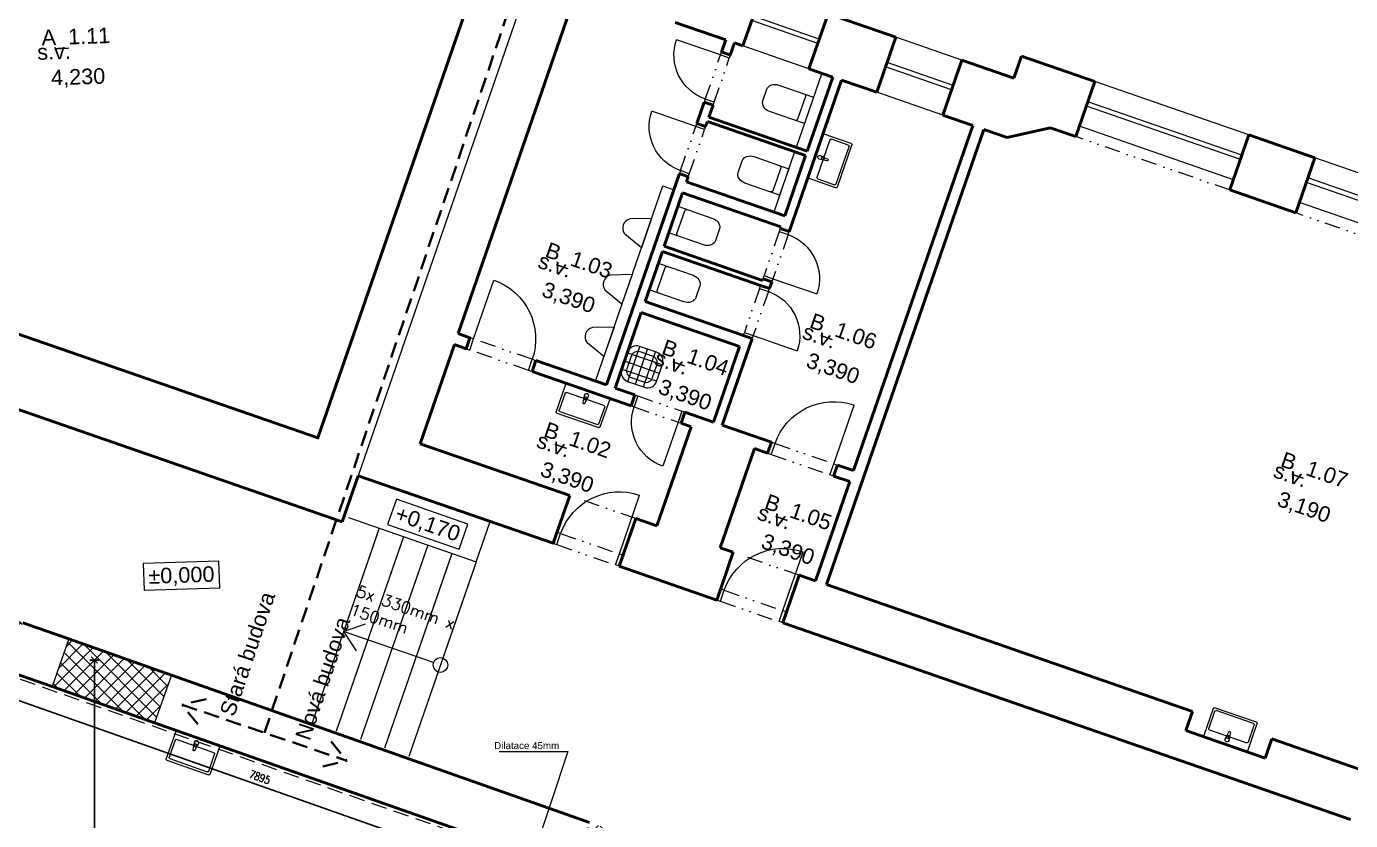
# Model space of a CAD drawing. Header units: millimetres. Extents: x 89194 to 559352, y -753138 to -204019.
# Drawn here: x 345496 to 362553, y -409687 to -399467 of the extents above; entities that cross this region are included whole.
import ezdxf

# ---------------------------------------------------------------- set-up
doc = ezdxf.new("R2010")
doc.units = ezdxf.units.MM
doc.header["$LTSCALE"] = 400
doc.header["$PDMODE"] = 3
for name, pattern in [('DASHED', [0.75, 0.5, -0.25]), ('DIVIDE', [1.25, 0.5, -0.25, 0, -0.25, 0, -0.25]), ('ČÁRKOVANÁ', [0.75, 0.5, -0.25])]:
    doc.linetypes.add(name, pattern=pattern)
for name, color, linetype, lineweight in [('RG_dveře', 3, 'Continuous', 9), ('RG_koty', 7, 'Continuous', 9), ('RG_okna', 3, 'Continuous', 9), ('RG_pohled', 200, 'Continuous', 9), ('RG_popisy', 11, 'Continuous', 9), ('RG_rozhraní mater', 51, 'Continuous', 9), ('RG_schodiště', 94, 'Continuous', 9), ('RG_zařízováky', 4, 'Continuous', 9), ('RG_zdivo nové', 1, 'Continuous', 50), ('RG_zdivo stávající', 30, 'Continuous', 50), ('RG_čerch 2', 6, 'DIVIDE', 9), ('RG_čárkovaně', 40, 'DASHED', 9), ('RG_šrafy', 253, 'Continuous', 9)]:
    doc.layers.add(name, color=color, linetype=linetype, lineweight=lineweight)
doc.styles.add('Arial 100', font='Arial.ttf', dxfattribs={"height": 100})
doc.styles.add('Arial 250', font='Arial Bold.ttf', dxfattribs={"height": 250})
doc.styles.add('Koty', font='romans.shx', dxfattribs={"width": 0.8})
doc.styles.get("Standard").update_dxf_attribs({"font": 'romans.shx', "height": 100})
doc.dimstyles.new('RG_50_vnitřní', dxfattribs={"dimscale": 50, "dimtxt": 2, "dimasz": 1.6, "dimexe": 1.15, "dimexo": 0, "dimgap": 1, "dimtad": 1, "dimdec": 0, "dimrnd": 5, "dimzin": 0, "dimdsep": 46, "dimtxsty": 'Koty', "dimblk1": 'OBLIQUE', "dimblk2": 'OBLIQUE', "dimsah": 1, "dimcen": 0.09, "dimclrd": 256, "dimclre": 256, "dimclrt": 2, "dimazin": 0, "dimtfac": 1, "dimtdec": 0, "dimtmove": 2, "dimatfit": 3, "dimfxl": 1.15, "dimfxlon": 1, "dimtolj": 1, "dimtzin": 0, "dimarcsym": 0})

# ---------------------------------------------------------------- blocks, each defined once
blk = doc.blocks.new('*U63')
blk.add_line((-200, -173), (-200, 627))
for points in [[(-250, -323), (-200, -323), (-200, -173), (-250, -173)], [(650, -323), (600, -323), (600, -173), (650, -173)]]:
    blk.add_lwpolyline(points)
blk.add_arc((-200, -173), 800, 0, 90)
at = {"layer": 'RG_zdivo stávající'}
for p, q in [((-250, -323), (-250, -173)), ((650, -323), (650, -173))]:
    blk.add_line(p, q, dxfattribs=at)
at = {"layer": 'RG_čerch 2'}
for p, q in [((600, -173), (-200, -173)), ((600, -323), (-200, -323))]:
    blk.add_line(p, q, dxfattribs=at)
blk = doc.blocks.new('*U62')
blk.add_line((-200, -173), (-200, 427))
for points in [[(-241, -293), (-200, -293), (-200, -173), (-241, -173)], [(441, -293), (400, -293), (400, -173), (441, -173)]]:
    blk.add_lwpolyline(points)
blk.add_arc((-200, -173), 600, 0, 90)
at = {"layer": 'RG_zdivo stávající'}
for p, q in [((-241, -293), (-241, -173)), ((441, -293), (441, -173))]:
    blk.add_line(p, q, dxfattribs=at)
at = {"layer": 'RG_čerch 2'}
for p, q in [((400, -173), (-200, -173)), ((400, -293), (-200, -293))]:
    blk.add_line(p, q, dxfattribs=at)
blk = doc.blocks.new('*U64')
blk.add_line((-200, -323), (-200, -923))
for points in [[(-241, -173), (-200, -173), (-200, -323), (-241, -323)], [(441, -173), (400, -173), (400, -323), (441, -323)]]:
    blk.add_lwpolyline(points)
blk.add_arc((-200, -323), 600, 270, 0)
at = {"layer": 'RG_zdivo stávající'}
for p, q in [((-241, -173), (-241, -323)), ((441, -173), (441, -323))]:
    blk.add_line(p, q, dxfattribs=at)
at = {"layer": 'RG_čerch 2'}
for p, q in [((400, -173), (-200, -173)), ((400, -323), (-200, -323))]:
    blk.add_line(p, q, dxfattribs=at)
blk = doc.blocks.new('umyv_16')
at = {"layer": 'RG_zařízováky', "linetype": 'Continuous', "lineweight": 20}
for p, q in [((303632, -112272), (303632, -112842)), ((304017, -112257), (303647, -112257)), ((303742, -112302), (303742, -112812)), ((303987, -112287), (303757, -112287)), ((304002, -112812), (304002, -112302)), ((304032, -112842), (304032, -112272)), ((303692, -112532), (303734, -112536)), ((303732, -112544), (303717, -112544)), ((303717, -112544), (303717, -112571)), ((303717, -112571), (303732, -112571)), ((303743, -112540), (303796, -112546)), ((303796, -112568), (303743, -112575)), ((303734, -112578), (303692, -112582)), ((303647, -112857), (304017, -112857)), ((303757, -112827), (303987, -112827))]:
    blk.add_line(p, q, dxfattribs=at)
at = {"layer": 'RG_zařízováky', "linetype": 'Continuous', "lineweight": 20, "extrusion": (0, 0, -1)}
for centre, major_axis, start_param, end_param in [((303647, -112272), (10.6, 10.6), 3.926991, 5.497787), ((303757, -112302), (10.6, 10.6), 3.926991, 5.497787), ((303987, -112302), (-10.6, 10.6), 0.785398, 2.356194), ((304017, -112272), (-10.6, 10.6), 0.785398, 2.356194), ((303692, -112557), (17.7, 17.7), 2.356194, 5.497787), ((303732, -112557), (-9.62, 9.62), 0.785398, 3.926991), ((303732, -112557), (-14.9, 14.9), 0.875625, 1.35736), ((303732, -112557), (-14.9, 14.9), 3.355029, 3.836764), ((303732, -112557), (-14.9, 14.9), 1.35736, 3.355029), ((303795, -112557), (-7.91, 7.91), 0.909996, 3.802393), ((303647, -112842), (-10.6, 10.6), 3.926991, 5.497787), ((303757, -112812), (-10.6, 10.6), 3.926991, 5.497787), ((303987, -112812), (10.6, 10.6), 0.785398, 2.356194), ((304017, -112842), (10.6, 10.6), 0.785398, 2.356194)]:
    blk.add_ellipse(centre, major_axis=major_axis, ratio=1, start_param=start_param, end_param=end_param, dxfattribs=at)
blk = doc.blocks.new('*U61')
blk.add_line((600, -173), (600, 627))
for points in [[(-250, -323), (-200, -323), (-200, -173), (-250, -173)], [(650, -323), (600, -323), (600, -173), (650, -173)]]:
    blk.add_lwpolyline(points)
blk.add_arc((600, -173), 800, 90, 180)
at = {"layer": 'RG_zdivo stávající'}
for p, q in [((-250, -323), (-250, -173)), ((650, -323), (650, -173))]:
    blk.add_line(p, q, dxfattribs=at)
at = {"layer": 'RG_čerch 2'}
for p, q in [((-200, -173), (600, -173)), ((-200, -323), (600, -323))]:
    blk.add_line(p, q, dxfattribs=at)
blk = doc.blocks.new('pis')
at = {"layer": 'RG_zařízováky'}
for p, q in [((142776, -3872), (142776, -3470)), ((142776, -3470), (143038, -3567)), ((142776, -3872), (143038, -3776))]:
    blk.add_line(p, q, dxfattribs=at)
blk.add_arc((142973, -3671), 122, 301.5901, 58.4099, dxfattribs=at)
blk = doc.blocks.new('vylevka')
at = {"layer": 'RG_zařízováky'}
for p, q in [((142143, -3268), (142143, -3745)), ((142253, -3268), (142253, -3745)), ((142357, -3268), (142357, -3745))]:
    blk.add_line(p, q, dxfattribs=at)
for points in [[(142360, -3268), (142128, -3268, 0.414214), (142006, -3391), (142006, -3622, 0.414214), (142128, -3745), (142360, -3745, 0.414214), (142483, -3622), (142483, -3391, 0.414214)], [(142330, -3330), (142160, -3330, 0.414214), (142070, -3420), (142070, -3590, 0.414214), (142160, -3680), (142330, -3680, 0.414214), (142420, -3590), (142420, -3420, 0.414214)]]:
    blk.add_lwpolyline(points, format="xyb", close=True, dxfattribs=at)
for points in [[(142006, -3393), (142483, -3393)], [(142006, -3500), (142483, -3500)], [(142006, -3616), (142483, -3616)]]:
    blk.add_lwpolyline(points, dxfattribs=at)
blk = doc.blocks.new('wc_1')
at = {"layer": 'RG_zařízováky', "linetype": 'Continuous', "lineweight": 20}
for p, q in [((307541, -110025), (307543, -110005)), ((307543, -110005), (307551, -109986)), ((307551, -109986), (307562, -109969)), ((307562, -109969), (307578, -109954)), ((307578, -109954), (307597, -109941)), ((307597, -109941), (307619, -109932)), ((307619, -109932), (307642, -109926)), ((307642, -109926), (307667, -109925)), ((307667, -109925), (308141, -109925)), ((308040, -109950), (308040, -110105)), ((308141, -109925), (308141, -110285)), ((307541, -110185), (307541, -110025)), ((307543, -110204), (307541, -110185)), ((308040, -110105), (308040, -110260)), ((307551, -110223), (307543, -110204)), ((307562, -110240), (307551, -110223)), ((307578, -110255), (307562, -110240)), ((307597, -110268), (307578, -110255)), ((307619, -110277), (307597, -110268)), ((307642, -110283), (307619, -110277)), ((307667, -110285), (307642, -110283)), ((308141, -110285), (307667, -110285))]:
    blk.add_line(p, q, dxfattribs=at)
at = {"layer": 'RG_zařízováky', "linetype": 'Continuous', "lineweight": 20, "extrusion": (0, 0, -1)}
for centre, major_axis, start_param, end_param in [((308009, -109950), (-31.5, 0), 1.570796, 3.141593), ((308009, -110260), (31.5, 0), 0, 1.570796)]:
    blk.add_ellipse(centre, major_axis=major_axis, ratio=0.794118, start_param=start_param, end_param=end_param, dxfattribs=at)
blk = doc.blocks.new('900_1300_1640')
at = {"layer": 'RG_okna'}
for points in [[(139718, -7536), (140618, -7536)], [(139718, -7881), (140618, -7881)], [(139718, -7941), (140618, -7941)], [(139718, -8286), (140618, -8286)]]:
    blk.add_lwpolyline(points, dxfattribs=at)
at = {"layer": 'RG_zdivo stávající'}
for points in [[(139718, -8286), (139718, -7536)], [(140618, -7536), (140618, -8286)]]:
    blk.add_lwpolyline(points, dxfattribs=at)
blk = doc.blocks.new('2100_2070_920')
at = {"layer": 'RG_okna'}
for points in [[(117898, -7976), (119998, -7976)], [(117898, -8251), (119998, -8251)], [(117898, -8311), (119998, -8311)], [(117898, -8586), (119998, -8586)]]:
    blk.add_lwpolyline(points, dxfattribs=at)
at = {"layer": 'RG_zdivo stávající'}
for points in [[(117898, -8586), (117898, -7836)], [(119998, -7836), (119998, -8586)]]:
    blk.add_lwpolyline(points, dxfattribs=at)
at = {"layer": 'RG_čerch 2'}
blk.add_lwpolyline([(117898, -7836), (119998, -7836)], dxfattribs=at)
blk = doc.blocks.new('rozdelovnik')
at = {"layer": 'RG_popisy', "linetype": 'ČÁRKOVANÁ', "lineweight": 35}
blk.add_line((348350, -333539), (352777, -320455), dxfattribs=at)
for points in [[(352027, -320021), (351715, -320096)], [(352027, -320021), (351715, -320096)], [(351715, -320096), (353839, -320815)], [(351917, -320345), (351715, -320096)], [(351715, -320096), (353839, -320815)], [(351917, -320345), (351715, -320096)], [(353637, -320566), (353839, -320815)], [(353637, -320566), (353839, -320815)], [(353527, -320889), (353839, -320815)], [(353527, -320889), (353839, -320815)], [(347600, -333105), (347289, -333180)], [(347600, -333105), (347289, -333180)], [(347289, -333180), (349412, -333899)], [(347491, -333429), (347289, -333180)], [(347289, -333180), (349412, -333899)], [(347491, -333429), (347289, -333180)], [(349210, -333650), (349412, -333899)], [(349210, -333650), (349412, -333899)], [(349101, -333973), (349412, -333899)], [(349101, -333973), (349412, -333899)]]:
    blk.add_lwpolyline(points, dxfattribs=at)
at = {"layer": 'RG_popisy', "char_height": 200, "attachment_point": 1, "rotation": 71.3085, "style": 'Arial 250'}
for s, insert in [('\\pi-250;{\\fArial|b0|i0|c238|p34;Stará budova}', (351572, -322041)), ('\\pi-250;{\\fArial|b0|i0|c238|p34;Nová budova}', (352544, -322349)), ('\\pi-250;{\\fArial|b0|i0|c238|p34;Stará budova}', (347850, -333042)), ('\\pi-250;{\\fArial|b0|i0|c238|p34;Nová budova}', (348822, -333351))]:
    blk.add_mtext(s, dxfattribs=dict(at, insert=insert))
blk = doc.blocks.new('_Oblique')
at = {"color": 0, "linetype": 'ByBlock', "lineweight": -2}
blk.add_line((-0.5, -0.5), (0.5, 0.5), dxfattribs=at)
blk = doc.blocks.new('*D345')
at = {"layer": 'Defpoints', "color": 0, "transparency": 16777216}
for p in [(344848, -407621), (344848, -415149), (346371, -415149)]:
    blk.add_point(p, dxfattribs=at)
at = {"layer": 'RG_koty', "lineweight": -2, "transparency": 16777216}
for p, q in [((346314, -407621), (346429, -407621)), ((346371, -407621), (346371, -415149)), ((346314, -415149), (346429, -415149))]:
    blk.add_line(p, q, dxfattribs=at)
at = {"layer": 'RG_koty', "lineweight": -2, "transparency": 16777216, "xscale": 80, "yscale": 80, "zscale": 80}
for p, rotation in [((346371, -407621), 90), ((346371, -415149), 270)]:
    blk.add_blockref('_Oblique', p, dxfattribs=dict(at, rotation=rotation))
at = {"layer": 'RG_koty', "color": 2, "transparency": 16777216, "insert": (346271, -411385), "char_height": 100, "attachment_point": 5, "rotation": 90, "style": 'Koty'}
blk.add_mtext('\\A1;7530', dxfattribs=at)
blk = doc.blocks.new('*D353')
at = {"layer": 'Defpoints', "color": 0, "transparency": 16777216}
for p in [(344848, -407621), (352296, -410241), (352193, -410535)]:
    blk.add_point(p, dxfattribs=at)
at = {"layer": 'RG_koty', "lineweight": -2, "transparency": 16777216}
for p, q in [((344764, -407859), (344726, -407968)), ((344745, -407913), (352193, -410535)), ((352212, -410481), (352174, -410590))]:
    blk.add_line(p, q, dxfattribs=at)
at = {"layer": 'RG_koty', "lineweight": -2, "transparency": 16777216, "xscale": 80, "yscale": 80, "zscale": 80}
for p, rotation in [((344745, -407913), 160.6034218574295), ((352193, -410535), 340.6034218574295)]:
    blk.add_blockref('_Oblique', p, dxfattribs=dict(at, rotation=rotation))
at = {"layer": 'RG_koty', "color": 2, "transparency": 16777216, "insert": (348502, -409130), "char_height": 100, "attachment_point": 5, "rotation": 340.6034, "style": 'Koty'}
blk.add_mtext('\\A1;7895', dxfattribs=at)

msp = doc.modelspace()

# ---------------------------------------------------------------- hatches: boundary and pattern name
at = {"layer": 'RG_šrafy'}
h = msp.add_hatch(dxfattribs=at)
h.set_pattern_fill('ANSI37', color=256, scale=40)
h.set_pattern_definition([(45, (-38756.65, -88521.15), (-89.80256, 89.80256), []), (135, (-38756.65, -88521.15), (-89.80256, -89.80256), [])])
h.paths.add_polyline_path([(352776.7, -559723.7), (352560.8, -560335.8), (352738.3, -560398.3), (352738.3, -560396.7), (354230.3, -560923.8), (354445.9, -560311.5)])
h.paths.add_polyline_path([(338061.1, -404661.8), (338099.3, -404553.4), (337599.9, -404377.5), (337384.1, -404990.7), (337775, -405128.3), (337883.5, -405166.5)])
h.paths.add_polyline_path([(340797.9, -405503.5), (340582, -406116.6), (341902.5, -406581.6), (342118.4, -405968.5)])
h.paths.add_polyline_path([(345448, -407140.8), (344127.5, -406675.8), (344098.1, -406759.1), (343911.6, -407288.9), (344548.3, -407514.9), (344848.3, -407620.5), (345232.1, -407753.9)])
h.paths.add_polyline_path([(346042.2, -407350), (347362.8, -407814.9), (347146.9, -408428), (345825.3, -407963.8)])
h.paths.add_polyline_path([(354417, -410298.6), (352747.9, -409711), (352532, -410324), (352738.3, -410396.7), (354201.5, -410911.9)])
h.paths.add_polyline_path([(334948.3, -479098.2), (334238.5, -479099.2), (334238.5, -479749.5), (334948.3, -479748.2)])
h.paths.add_polyline_path([(338921.8, -479844.1), (337601.3, -479379.1), (337384.1, -479995.6), (337775, -480129.4), (337774.9, -480129.4), (337882.3, -480167.3), (338705.8, -480457.2)])
h.paths.add_polyline_path([(345448.8, -482142.9), (344128.3, -481677.8), (343912.1, -482291.6), (344548.3, -482515.8), (344848.3, -482621.5), (345235.5, -482756.9)])
h.paths.add_polyline_path([(346061.9, -482358.8), (345846, -482971.9), (347166.5, -483436.9), (347382.4, -482823.9)])
h.paths.add_polyline_path([(350038, -483759.1), (349822, -484372.2), (351491.5, -484960.2), (351707.5, -484347.1)])
h.paths.add_polyline_path([(352776.7, -484723.7), (352561.3, -485335.4), (352738.3, -485397.7), (354230.3, -485924.7), (354446.2, -485311.7)])
h.paths.add_polyline_path([(334948.3, -554097.2), (334238.5, -554098.2), (334238.5, -554748.5), (334948.3, -554747.2)])
h.paths.add_polyline_path([(337601.3, -554378.1), (337385.3, -554991.1), (337385.3, -554991.2), (337775, -555128.4), (337883.3, -555166.6), (338705.8, -555456.2), (338921.8, -554843.1)])
h.paths.add_polyline_path([(345448.8, -557141.9), (344128.3, -556676.8), (343912.1, -557290.8), (344548.3, -557514.9), (344848.3, -557620.5), (345231.9, -557754.6)])
h.paths.add_polyline_path([(346061.9, -557357.8), (345846, -557970.9), (347166.5, -558436), (347382.4, -557822.9)])
h.paths.add_polyline_path([(350038, -558758.1), (349822, -559371.2), (351491.5, -559959.2), (351707.1, -559347), (351616.6, -559315.1)])
h.paths.add_polyline_path([(353364.6, -413013.3), (353364.6, -412587.3), (352952.5, -412587.3), (352952.5, -413013.3)])

# ---------------------------------------------------------------- linework, layer by layer
at = {"layer": 'RG_koty'}
for points in [[(350148.5, -405875.5), (351070.3, -406194.7), (351182.4, -405870.6), (350260.7, -405551.5)], [(347011.6, -406722.3), (347986.5, -406689.9), (347975.1, -406347.2), (347000.2, -406379.6)]]:
    msp.add_lwpolyline(points, close=True, dxfattribs=at)
at = {"layer": 'RG_pohled'}
for points in [[(355552.8, -401072.3), (355883.4, -400117.4), (355741.7, -400068.3), (355411.1, -401023.2)], [(355391.8, -401078.7), (355122.8, -401855.8), (355264.5, -401904.9), (355533.6, -401127.8)], [(349644.6, -405788.3), (351288.8, -406357.6), (351468.8, -405837.8)]]:
    msp.add_lwpolyline(points, dxfattribs=at)
msp.add_lwpolyline([(352966, -404081), (352824.3, -404031.9), (353694.1, -401519.8), (353835.8, -401568.9)], close=True, dxfattribs=at)
at = {"layer": 'RG_popisy'}
msp.add_lwpolyline([(351583.7, -408797.7), (352468.2, -408797.7), (352023.4, -410145.5)], dxfattribs=at)
at = {"layer": 'RG_rozhraní mater'}
msp.add_line((352192.3, -398246.8), (349767.9, -405248.9), dxfattribs=at)
for points in [[(346042.2, -407350), (345825.3, -407963.8)], [(347362.8, -407814.9), (347146.9, -408428)]]:
    msp.add_lwpolyline(points, dxfattribs=at)
at = {"layer": 'RG_schodiště'}
for p, q in [((350041.5, -405925.7), (349174.4, -408429.8)), ((350015.3, -406001.3), (349174.4, -408429.8)), ((350353.3, -406033.7), (349486.3, -408537.8)), ((350327.1, -406109.3), (349486.3, -408537.8)), ((350665.1, -406141.6), (349798.1, -408645.8)), ((350639, -406217.2), (349798.1, -408645.8)), ((350977, -406249.6), (350109.9, -408753.7)), ((350950.8, -406325.2), (350109.9, -408753.7)), ((351288.8, -406357.6), (350421.8, -408861.7)), ((351262.6, -406433.2), (350421.8, -408861.7)), ((349581.8, -407253.3), (349864.7, -407157.3)), ((350739.6, -407654.3), (349581.8, -407253.3)), ((349581.8, -407253.3), (349744.7, -407503.8))]:
    msp.add_line(p, q, dxfattribs=at)
msp.add_circle((350829.1, -407685.2), 94.7, dxfattribs=at)
at = {"layer": 'RG_zdivo nové'}
for points in [[(346042.2, -407350), (347362.8, -407814.9)], [(345825.3, -407963.8), (347146.9, -408428)]]:
    msp.add_lwpolyline(points, dxfattribs=at)
at = {"layer": 'RG_zdivo stávající'}
for p, q in [((352595, -398978.8), (351057.2, -403420.1)), ((355821.7, -399302.4), (356695.8, -399605)), ((353851.8, -399414), (354503.8, -399639.7)), ((354617.2, -399679), (354725.9, -399716.6)), ((357546.3, -399899.5), (358217.2, -400131.8)), ((358315.4, -399848.3), (358217.2, -400131.8)), ((358315.4, -399848.3), (359260.3, -400175.5)), ((355996.8, -400156.7), (355321.2, -402108.1)), ((355883.4, -400117.4), (355552.8, -401072.3)), ((355576.3, -400011.1), (355883.4, -400117.4)), ((355996.8, -400156.7), (356450.4, -400313.7)), ((354286.6, -400633.9), (355552.8, -401072.3)), ((357300.9, -400608.2), (357688.3, -400742.4)), ((354267.3, -400689.4), (355533.6, -401127.8)), ((357830.1, -400791.4), (355801.5, -406650.2)), ((357688.3, -400742.4), (356150.5, -405183.7)), ((357830.1, -400791.4), (358131.5, -400895.8)), ((358131.5, -400895.8), (358682.9, -400769.3)), ((358682.9, -400769.3), (359014.9, -400884.2)), ((358682.9, -400769.3), (359014.9, -400884.2)), ((361244.7, -400862.6), (362095.2, -401157.1)), ((355533.6, -401127.8), (355264.5, -401904.9)), ((353908, -401360.6), (352966, -404081)), ((353998.3, -401466.4), (355264.5, -401904.9)), ((353949.2, -401608.2), (353710.9, -402296.4)), ((353949.2, -401608.2), (355215.5, -402046.6)), ((360999.3, -401571.3), (361849.8, -401865.8)), ((353687.9, -402363), (353464.9, -403006.8)), ((353687.9, -402363), (354954.1, -402801.4)), ((353710.9, -402296.4), (354977.2, -402734.8)), ((354984.9, -402712.6), (354977.2, -402734.8)), ((353464.9, -403006.8), (354731.2, -403445.3)), ((353415.9, -403148.6), (353079.4, -404120.3)), ((353415.9, -403148.6), (354682.1, -403587)), ((351008.1, -403561.8), (350566.4, -404837.5)), ((354682.1, -403587), (354345.6, -404558.7)), ((352058.8, -403766.9), (352966, -404081)), ((353079.4, -404120.3), (353333.6, -404208.3)), ((353928.4, -404573), (354060.3, -404618.7)), ((353977.5, -404431.2), (354345.6, -404558.7)), ((354459, -404598), (355092.2, -404817.2)), ((354060.3, -404618.7), (353618.6, -405894.4)), ((350566.4, -404837.5), (352494.1, -405505)), ((354873, -404900.1), (354431.3, -406175.8)), ((355893.5, -405253.4), (356101.4, -405325.4)), ((356101.4, -405325.4), (355659.7, -406601.1)), ((353344.6, -405799.5), (353618.6, -405894.4)), ((354431.3, -406175.8), (354601.4, -406234.6)), ((355451.8, -406529.1), (355659.7, -406601.1)), ((355801.5, -406650.2), (360515.6, -408282.5)), ((360515.6, -408282.5), (360430.2, -408529.2)), ((361452.9, -408883.4), (360430.2, -408529.2)), ((361538.3, -408636.6), (361452.9, -408883.4)), ((361538.3, -408636.6), (363101.3, -409177.7))]:
    msp.add_line(p, q, dxfattribs=at)
for points in [[(343392.6, -402734.6), (349251.3, -404763.2), (351368.2, -398649.3), (350574.5, -398374.4)], [(354450, -399795.3), (354503.8, -399639.7)], [(354563.3, -399834.5), (354617.2, -399679)], [(354130.9, -400716.7), (354227, -400439.1)], [(354340.4, -400478.3), (354286.6, -400633.9)], [(354267.3, -400689.4), (354244.3, -400756)], [(354021.4, -401399.8), (353998.3, -401466.4)], [(355215.5, -402046.6), (355207.8, -402068.8)], [(355098.2, -402751.9), (355067.5, -402840.7)], [(351057.2, -403420.1), (351208.4, -403472.5), (351159.3, -403614.2), (351008.1, -403561.8)], [(354844.6, -403484.5), (354459, -404598)], [(353284.5, -404350.1), (352009.8, -403908.7)], [(349561.7, -405844.2), (344184.9, -403982.5)], [(355043.1, -404959), (354873, -404900.1)], [(349561.7, -405844.2), (349767.9, -405248.9)], [(352281.4, -406119.2), (349767.9, -405248.9)], [(356150.5, -405183.7), (355942.6, -405111.7)], [(352281.4, -406119.2), (352494.1, -405505)], [(353131.9, -406413.7), (353344.6, -405799.5)], [(354388.7, -406848.9), (354601.4, -406234.6)], [(354388.7, -406848.9), (353131.9, -406413.7)], [(355239.2, -407143.3), (355451.8, -406529.1)], [(346042.2, -407350), (345448, -407140.8)], [(362553.1, -409675.8), (355239.2, -407143.3)], [(345825.3, -407963.8), (345232.1, -407753.9)], [(347362.8, -407814.9), (352747.9, -409711)], [(352298.3, -410241.8), (347146.9, -408428)]]:
    msp.add_lwpolyline(points, dxfattribs=at)
at = {"layer": 'RG_čerch 2'}
for points in [[(353344.6, -405799.5), (352494.1, -405505)], [(355451.8, -406529.1), (354601.4, -406234.6)]]:
    msp.add_lwpolyline(points, dxfattribs=at)
at = {"layer": 'RG_čárkovaně'}
msp.add_lwpolyline([(344848.3, -407668.2), (352298.4, -410291.1)], dxfattribs=at)

# ---------------------------------------------------------------- block references
at = {"layer": 'RG_dveře', "ltscale": 0.1, "xscale": -1}
for name, p, rotation in [('*U62', (354208.1, -399966.2), 70.90158842888185), ('*U62', (353889, -400887.7), 70.90158842888185), ('*U62', (355340.1, -402581), 250.9015884288818), ('*U61', (351879.1, -403522), 340.9015884288818), ('*U62', (355086.5, -403313.6), 250.9015884288818), ('*U63', (355762.9, -404866.8), 340.9015884288818), ('*U64', (353806.5, -404189.4), 340.9015884288818), ('*U63', (353001.2, -406027), 340.9015884288818), ('*U63', (355108.5, -406756.7), 340.9015884288818)]:
    msp.add_blockref(name, p, dxfattribs=dict(at, rotation=rotation))
at = {"layer": 'RG_okna', "rotation": 160.9015884288819}
for name, p in [('900_1300_1640', (485138.4, -452846.7)), ('900_1300_1640', (486862.9, -453443.8)), ('2100_2070_920', (469844.3, -447551.1)), ('2100_2070_920', (472679.1, -448532.7))]:
    msp.add_blockref(name, p, dxfattribs=at)
at = {"layer": 'RG_popisy'}
msp.add_blockref('rozdelovnik', (211.4, -75017.9), dxfattribs=at)
at = {"layer": 'RG_zařízováky'}
for name, p, rotation in [('wc_1', (100421.4, -195680.4), 340.9015884288818), ('umyv_16', (105567.6, -195424.6), 340.9015884288818), ('wc_1', (100102.3, -196601.9), 340.9015884288818), ('pis', (487200.4, -452310.7), 160.9015884288819), ('wc_1', (608985.1, -606817.6), 160.9015884288819), ('wc_1', (608731.4, -607550.3), 160.9015884288819), ('pis', (486949.6, -453034.9), 160.9015884288819), ('pis', (486715.7, -453710.3), 160.9015884288819), ('vylevka', (486693.7, -453702.6), 160.9015884288819), ('umyv_16', (558437.9, -154066.6), 250.9015884288818), ('umyv_16', (155233.7, -658797.7), 70.90158842888185), ('umyv_16', (554712.9, -159607.5), 250.6034274651463)]:
    msp.add_blockref(name, p, dxfattribs=dict(at, rotation=rotation))

# ---------------------------------------------------------------- texts
at = {"layer": 'RG_koty', "char_height": 200, "width": 12.645, "attachment_point": 5, "style": 'Arial 100'}
for s, insert, rotation in [('\\pxi-3,l4,qc,t4;s.v.^I4,230', (345756.8, -399978.6), 1.90159), ('\\pxi-3,l4,qc,t4;s.v.^I3,390', (352151.9, -402683.4), 340.90159), ('\\pxi-3,l4,qc,t4;s.v.^I3,390', (355557.9, -403595.3), 340.90159), ('\\pxi-3,l4,qc,t4;s.v.^I3,390', (353652.7, -403933.9), 340.90159), ('\\pxi-3,l4,qc,t4;s.v.^I3,390', (352133.7, -404995.7), 340.90159), ('\\pxi-3,l4,qc,t4;s.v.^I3,190', (361626.6, -405380.6), 340.90159), ('+0,170', (350660.7, -405882.5), 340.90159), ('\\pxi-3,l4,qc,t4;s.v.^I3,390', (354977.5, -405923.7), 340.90159), ('%%P0,000', (347492.2, -406545.2), 1.90159)]:
    msp.add_mtext(s, dxfattribs=dict(at, insert=insert, rotation=rotation))
at = {"layer": 'RG_popisy', "char_height": 200, "attachment_point": 1, "style": 'Arial 250'}
for s, insert, rotation in [('\\pxi-1.25,qc;{\\fArial|b0|i0|c238|p34;A_1.11}', (345936, -399501.1), 1.90159), ('\\pxi-1.25,qc;{\\fArial|b0|i0|c238|p34;B_1.03}', (352465.3, -402319.4), 340.90159), ('\\pxi-1.25,qc;{\\fArial|b0|i0|c238|p34;B_1.06}', (355871.3, -403231.4), 340.90159), ('\\pxi-1.25,qc;{\\fArial|b0|i0|c238|p34;B_1.04}', (353966.1, -403570), 340.90159), ('\\pxi-1.25,qc;{\\fArial|b0|i0|c238|p34;B_1.02}', (352447.1, -404631.8), 340.90159), ('\\pxi-1.25,qc;{\\fArial|b0|i0|c238|p34;B_1.07}', (361940, -405016.7), 340.90159), ('\\pxi-1.25,qc;{\\fArial|b0|i0|c238|p34;B_1.05}', (355290.9, -405559.8), 340.90159)]:
    msp.add_mtext(s, dxfattribs=dict(at, insert=insert, rotation=rotation))
at = {"layer": 'RG_popisy', "insert": (351633.1, -408677.5), "char_height": 90, "attachment_point": 1, "style": 'Arial 250'}
msp.add_mtext('\\pxi-1.25;{\\fArial|b0|i0|c238|p34;Dilatace 45mm}', dxfattribs=at)
at = {"layer": 'RG_schodiště', "ltscale": 0.1, "insert": (349782.4, -406656.1), "char_height": 150, "attachment_point": 1, "rotation": 340.90159}
msp.add_mtext_dynamic_manual_height_columns('5x 330mm x 150mm', width=1957.152, gutter_width=500, heights=[0], dxfattribs=at)

# ---------------------------------------------------------------- dimensions: what is measured, and where the dimension line sits
at = {"layer": 'RG_koty'}
for base, p2, angle, picture, middle in [((352192.6, -410535.5), (352296.3, -410241.1), 160.60342, '*D353', (348502.1, -409130.1)), ((346371.5, -415148.9), (344848.4, -415148.9), 90, '*D345', (346271.5, -411384.7))]:
    dim = msp.add_linear_dim(base=base, p1=(344848.3, -407620.5), p2=p2, angle=angle, dimstyle='RG_50_vnitřní', dxfattribs=at)
    dim.commit()
    dim.dimension.update_dxf_attribs({"geometry": picture, "text_midpoint": middle})

doc.saveas('drawing.dxf')
